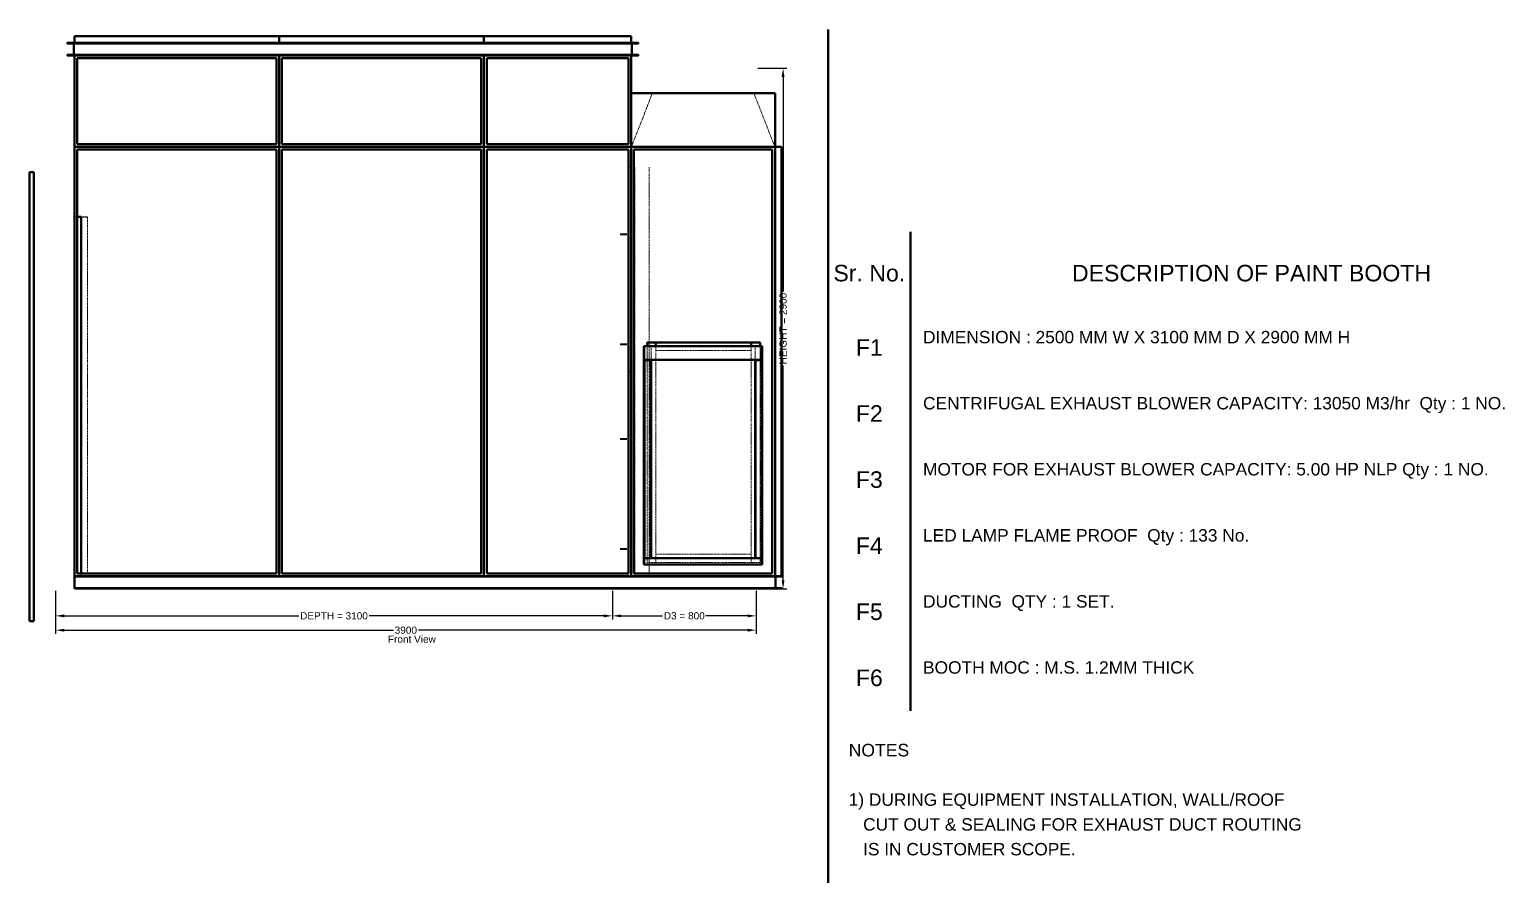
# Model space of a CAD drawing. Header units: millimetres. Extents: x 909 to 14018, y 345 to 10005.
# Drawn here: x 5318 to 13529, y 5298 to 10005 of the extents above; entities that cross this region are included whole.
import ezdxf
from ezdxf.enums import TextEntityAlignment as Align

# ---------------------------------------------------------------- set-up
doc = ezdxf.new("R2010")
doc.units = ezdxf.units.MM
doc.linetypes.add('Hidden', pattern=[15, 5, -3, 5, -2])
for name, color, linetype, lineweight in [('Default', 7, 'Continuous', 50), ('Edges', 7, 'Hidden', 15), ('HiddenEdges', 2, 'Hidden', 15), ('HiddenSilhouettes', 2, 'Hidden', 15), ('HiddenWires', 7, 'Hidden', 15), ('Silhouettes', 7, 'Continuous', 50)]:
    doc.layers.add(name, color=color, linetype=linetype, lineweight=lineweight)
doc.layers.add('Dimension', color=7, linetype='Continuous', lineweight=50, true_color=0x6495ed)
doc.styles.add('Default', font='arial.ttf')
doc.dimstyles.get("Standard").update_dxf_attribs({"dimtxt": 0.18, "dimasz": 0.18, "dimexe": 0.18, "dimexo": 0.0625, "dimgap": 0.09, "dimtad": 0, "dimtih": 1, "dimtoh": 1, "dimdec": 4, "dimzin": 0, "dimdsep": 46, "dimtxsty": 'Standard', "dimcen": 0.09, "dimadec": 0, "dimazin": 0, "dimtfac": 1, "dimtdec": 4, "dimtofl": 0, "dimtmove": 0, "dimatfit": 3, "dimfxl": 1, "dimtolj": 1, "dimtzin": 0, "dimarcsym": 0})

# ---------------------------------------------------------------- blocks, each defined once
blk = doc.blocks.new('Front')
at = {"layer": 'Edges'}
for points in [[(1255.5, 1011.6), (1372.2, 1310.4)], [(1937.8, 1310.4), (2054.5, 1011.6)]]:
    blk.add_lwpolyline(points, dxfattribs=at)
at = {"layer": 'HiddenEdges'}
blk.add_lwpolyline([(1255, 1010.4), (1255.5, 1011.6)], dxfattribs=at)
for points in [[(-1845, 1521.6, 0), (-1845, 1591.6, 0)], [(-1843.8, 1628.4, 0), (-706.2, 1628.4, 0)], [(-1843.8, 1591.6, 0), (-1843.8, 1628.4, 0)], [(-1830, 1628.4, 0), (-1830, 1629.6, 0)], [(-720, 1628.4, 0), (-720, 1629.6, 0)], [(-706.2, 1591.6, 0), (-706.2, 1628.4, 0)], [(-703.8, 1591.6, 0), (-703.8, 1628.4, 0)], [(-703.8, 1628.4, 0), (433.8, 1628.4, 0)], [(-690, 1628.4, 0), (-690, 1629.6, 0)], [(420, 1628.4, 0), (420, 1629.6, 0)], [(433.8, 1591.6, 0), (433.8, 1628.4, 0)], [(436.2, 1591.6, 0), (436.2, 1628.4, 0)], [(436.2, 1628.4, 0), (1253.8, 1628.4, 0)], [(450, 1628.4, 0), (450, 1629.6, 0)], [(1240, 1628.4, 0), (1240, 1629.6, 0)], [(1253.8, 1591.6, 0), (1253.8, 1628.4, 0)], [(1255, 1521.6, 0), (1255, 1591.6, 0)], [(-1843.8, 1012.8, 0), (-1843.8, 1520.4, 0)], [(-1843.8, 1520.4, 0), (-706.2, 1520.4, 0)], [(-706.2, 1012.8, 0), (-706.2, 1520.4, 0)], [(-703.8, 1012.8, 0), (-703.8, 1520.4, 0)], [(-703.8, 1520.4, 0), (433.8, 1520.4, 0)], [(433.8, 1012.8, 0), (433.8, 1520.4, 0)], [(436.2, 1012.8, 0), (436.2, 1520.4, 0)], [(436.2, 1520.4, 0), (1253.8, 1520.4, 0)], [(1253.8, 1012.8, 0), (1253.8, 1520.4, 0)], [(-1843.8, 1012.8, 0), (-706.2, 1012.8, 0)], [(-1843.8, -1377.2, 0), (-1843.8, 1010.4, 0)], [(-1843.8, 1010.4, 0), (-706.2, 1010.4, 0)], [(-706.2, -1377.2, 0), (-706.2, 1010.4, 0)], [(-703.8, 1012.8, 0), (433.8, 1012.8, 0)], [(-703.8, 1010.4, 0), (433.8, 1010.4, 0)], [(-703.8, -1377.2, 0), (-703.8, 1010.4, 0)], [(433.8, -1377.2, 0), (433.8, 1010.4, 0)], [(436.2, 1012.8, 0), (1253.8, 1012.8, 0)], [(436.2, -1377.2, 0), (436.2, 1010.4, 0)], [(436.2, 1010.4, 0), (1253.8, 1010.4, 0)], [(1253.8, -1377.2, 0), (1253.8, 1010.4, 0)], [(1256.2, 1010.4, 0), (2053.8, 1010.4, 0)], [(1256.2, -1377.2, 0), (1256.2, 1010.4, 0)], [(2053.8, -1377.2, 0), (2053.8, 1010.4, 0)], [(2054.5, 1011.6, 0), (2055, 1010.4, 0)], [(2056.2, -1377.2, 0), (2056.2, 1010.4, 0)], [(2056.2, 1010.4, 0), (2091.8, 1010.4, 0)], [(2055, 974.8, 0), (2056.2, 974.8, 0)], [(-2095, 845.4, 0), (-2092, 845.4, 0)], [(-2092, -1626.6, 0), (-2092, 867.4, 0)], [(-2092, 867.4, 0), (-2070, 867.4, 0)], [(1235, -239.6, 0), (1235, 900.4, 0)], [(1275, -239.6, 0), (1275, 900.4, 0)], [(-1845, 584.8, 0), (-1843.8, 584.8, 0)], [(-1843.8, 620.4, 0), (-1808.2, 620.4, 0)], [(-1808.2, 584.8, 0), (-1807, 584.8, 0)], [(-1807, -1377.2, 0), (-1807, 620.4, 0)], [(-1807, 620.4, 0), (-1771.4, 620.4, 0)], [(-1845, 527.1, 0), (-1843.8, 527.1, 0)], [(-1845, 518.7, 0), (-1843.8, 518.7, 0)], [(-1808.2, 527.1, 0), (-1807, 527.1, 0)], [(-1808.2, 518.7, 0), (-1807, 518.7, 0)], [(-1845, 377.1, 0), (-1843.8, 377.1, 0)], [(-1845, 368.7, 0), (-1843.8, 368.7, 0)], [(-1808.2, 377.1, 0), (-1807, 377.1, 0)], [(-1808.2, 368.7, 0), (-1807, 368.7, 0)], [(-1845, 227.1, 0), (-1843.8, 227.1, 0)], [(-1845, 218.7, 0), (-1843.8, 218.7, 0)], [(-1808.2, 227.1, 0), (-1807, 227.1, 0)], [(-1808.2, 218.7, 0), (-1807, 218.7, 0)], [(-1845, 77.1, 0), (-1843.8, 77.1, 0)], [(-1845, 68.7, 0), (-1843.8, 68.7, 0)], [(-1808.2, 77.1, 0), (-1807, 77.1, 0)], [(-1808.2, 68.7, 0), (-1807, 68.7, 0)], [(-1845, -72.9, 0), (-1843.8, -72.9, 0)], [(-1845, -81.3, 0), (-1843.8, -81.3, 0)], [(-1808.2, -72.9, 0), (-1807, -72.9, 0)], [(-1808.2, -81.3, 0), (-1807, -81.3, 0)], [(1327, -99.6, 0), (1983, -99.6, 0)], [(-1845, -222.9, 0), (-1843.8, -222.9, 0)], [(-1845, -231.3, 0), (-1843.8, -231.3, 0)], [(-1808.2, -222.9, 0), (-1807, -222.9, 0)], [(-1808.2, -231.3, 0), (-1807, -231.3, 0)], [(1235, -1379.6, 0), (1235, -239.6, 0)], [(1273.8, -1379.6, 0), (1273.8, -239.6, 0)], [(1275, -1379.6, 0), (1275, -239.6, 0)], [(-1845, -372.9, 0), (-1843.8, -372.9, 0)], [(-1845, -373.6, 0), (-1843.8, -373.6, 0)], [(-1845, -380.6, 0), (-1843.8, -380.6, 0)], [(-1845, -381.3, 0), (-1843.8, -381.3, 0)], [(-1808.2, -372.9, 0), (-1807, -372.9, 0)], [(-1808.2, -373.6, 0), (-1807, -373.6, 0)], [(-1808.2, -380.6, 0), (-1807, -380.6, 0)], [(-1808.2, -381.3, 0), (-1807, -381.3, 0)], [(-1845, -522.9, 0), (-1843.8, -522.9, 0)], [(-1845, -523.6, 0), (-1843.8, -523.6, 0)], [(-1845, -530.6, 0), (-1843.8, -530.6, 0)], [(-1845, -531.3, 0), (-1843.8, -531.3, 0)], [(-1808.2, -522.9, 0), (-1807, -522.9, 0)], [(-1808.2, -523.6, 0), (-1807, -523.6, 0)], [(-1808.2, -530.6, 0), (-1807, -530.6, 0)], [(-1808.2, -531.3, 0), (-1807, -531.3, 0)], [(-1845, -672.9, 0), (-1843.8, -672.9, 0)], [(-1845, -673.6, 0), (-1843.8, -673.6, 0)], [(-1845, -680.6, 0), (-1843.8, -680.6, 0)], [(-1845, -681.3, 0), (-1843.8, -681.3, 0)], [(-1808.2, -672.9, 0), (-1807, -672.9, 0)], [(-1808.2, -673.6, 0), (-1807, -673.6, 0)], [(-1808.2, -680.6, 0), (-1807, -680.6, 0)], [(-1808.2, -681.3, 0), (-1807, -681.3, 0)], [(-1845, -822.9, 0), (-1843.8, -822.9, 0)], [(-1845, -823.6, 0), (-1843.8, -823.6, 0)], [(-1845, -830.6, 0), (-1843.8, -830.6, 0)], [(-1845, -831.3, 0), (-1843.8, -831.3, 0)], [(-1808.2, -822.9, 0), (-1807, -822.9, 0)], [(-1808.2, -823.6, 0), (-1807, -823.6, 0)], [(-1808.2, -830.6, 0), (-1807, -830.6, 0)], [(-1808.2, -831.3, 0), (-1807, -831.3, 0)], [(-1845, -972.9, 0), (-1843.8, -972.9, 0)], [(-1845, -973.6, 0), (-1843.8, -973.6, 0)], [(-1845, -981.3, 0), (-1843.8, -981.3, 0)], [(-1808.2, -972.9, 0), (-1807, -972.9, 0)], [(-1808.2, -973.6, 0), (-1807, -973.6, 0)], [(-1808.2, -981.3, 0), (-1807, -981.3, 0)], [(-1845, -1122.9, 0), (-1843.8, -1122.9, 0)], [(-1845, -1123.6, 0), (-1843.8, -1123.6, 0)], [(-1845, -1130.6, 0), (-1843.8, -1130.6, 0)], [(-1808.2, -1122.9, 0), (-1807, -1122.9, 0)], [(-1808.2, -1123.6, 0), (-1807, -1123.6, 0)], [(-1808.2, -1130.6, 0), (-1807, -1130.6, 0)], [(-1845, -1273.6, 0), (-1843.8, -1273.6, 0)], [(-1845, -1280.6, 0), (-1843.8, -1280.6, 0)], [(-1808.2, -1273.6, 0), (-1807, -1273.6, 0)], [(-1808.2, -1280.6, 0), (-1807, -1280.6, 0)], [(1327, -1312.8, 0), (1983, -1312.8, 0)], [(-1845, -1322.9, 0), (-1843.8, -1322.9, 0)], [(-1845, -1323.6, 0), (-1843.8, -1323.6, 0)], [(-1845, -1330.6, 0), (-1843.8, -1330.6, 0)], [(-1845, -1331.3, 0), (-1843.8, -1331.3, 0)], [(-1845, -1341.6, 0), (-1843.8, -1341.6, 0)], [(-1845, -1448.4, 0), (-1845, -1378.4, 0)], [(-1843.8, -1377.2, 0), (-706.2, -1377.2, 0)], [(-1808.2, -1322.9, 0), (-1807, -1322.9, 0)], [(-1808.2, -1323.6, 0), (-1807, -1323.6, 0)], [(-1808.2, -1330.6, 0), (-1807, -1330.6, 0)], [(-1808.2, -1331.3, 0), (-1807, -1331.3, 0)], [(-1808.2, -1341.6, 0), (-1807, -1341.6, 0)], [(-703.8, -1377.2, 0), (433.8, -1377.2, 0)], [(436.2, -1377.2, 0), (1253.8, -1377.2, 0)], [(1256.2, -1377.2, 0), (2053.8, -1377.2, 0)], [(2055, -1341.6, 0), (2056.2, -1341.6, 0)], [(2055, -1448.4, 0), (2055, -1378.4, 0)], [(2056.2, -1377.2, 0), (2091.8, -1377.2, 0)], [(-2095, -1604.6, 0), (-2092, -1604.6, 0)], [(-2092, -1626.6, 0), (-2070, -1626.6, 0)]]:
    blk.add_polyline3d(points, dxfattribs=at)
at = {"layer": 'HiddenSilhouettes'}
for points in [[(-1848, 1588.6, 0)], [(1258, 1588.6, 0)], [(1981.4, -175.6, 0)], [(1981.4, -1278, 0)], [(2058, -1381.4, 0)]]:
    blk.add_polyline3d(points, close=True, dxfattribs=at)
for points in [[(-1845, 1521.6, 0), (-1845, 1521.6, 0)], [(-1845, 1010.4, 0), (-1845, 1520.4, 0)], [(-1845, 1520.4, 0), (-705, 1520.4, 0)], [(-705, 1521.6, 0), (-705, 1521.6, 0)], [(-705, 1520.4, 0), (435, 1520.4, 0)], [(435, 1521.6, 0), (435, 1521.6, 0)], [(435, 1520.4, 0), (1255, 1520.4, 0)], [(1255, 1521.6, 0), (1255, 1521.6, 0)], [(-705, 1011.6, 0), (-705, 1222.2, 0)], [(-1845, 1010.4, 0), (-705, 1010.4, 0)], [(-705, 1010.4, 0), (435, 1010.4, 0)], [(435, 1010.4, 0), (435, 1011.6, 0)], [(435, 1010.4, 0), (1255, 1010.4, 0)], [(1255, 1010.4, 0), (1255, 1011.6, 0)], [(1255, 1010.4, 0), (2055, 1010.4, 0)], [(2055, 1010.4, 0), (2055, 1011.6, 0)], [(1235, 900.4, 0), (1255, 900.4, 0)], [(1236.2, -239.6, 0), (1236.2, 900.4, 0)], [(1255, 900.4, 0), (1275, 900.4, 0)], [(1273.8, -239.6, 0), (1273.8, 900.4, 0)], [(-1845, 621.6, 0), (-1830, 621.6, 0)], [(-1808.2, 621.6, 0), (-1771.4, 621.6, 0)], [(-1771.4, -1378.4, 0), (-1771.4, 621.6, 0)], [(-1845, 527.4, 0), (-1843.8, 527.4, 0)], [(-1845, 518.4, 0), (-1843.8, 518.4, 0)], [(-1808.2, 527.4, 0), (-1807, 527.4, 0)], [(-1808.2, 518.4, 0), (-1807, 518.4, 0)], [(1195, 522.4, 0), (1195, 527.4, 0)], [(1195, 527.4, 0), (1235, 527.4, 0)], [(1195, 522.4, 0), (1235, 522.4, 0)], [(1235, 522.4, 0), (1235, 527.4, 0)], [(-1845, 377.4, 0), (-1843.8, 377.4, 0)], [(-1845, 368.4, 0), (-1843.8, 368.4, 0)], [(-1808.2, 377.4, 0), (-1807, 377.4, 0)], [(-1808.2, 368.4, 0), (-1807, 368.4, 0)], [(-1845, 227.4, 0), (-1843.8, 227.4, 0)], [(-1845, 218.4, 0), (-1843.8, 218.4, 0)], [(-1808.2, 227.4, 0), (-1807, 227.4, 0)], [(-1808.2, 218.4, 0), (-1807, 218.4, 0)], [(-1845, 77.4, 0), (-1843.8, 77.4, 0)], [(-1845, 68.4, 0), (-1843.8, 68.4, 0)], [(-1808.2, 77.4, 0), (-1807, 77.4, 0)], [(-1808.2, 68.4, 0), (-1807, 68.4, 0)], [(-1845, -72.6, 0), (-1843.8, -72.6, 0)], [(-1845, -81.6, 0), (-1843.8, -81.6, 0)], [(-1808.2, -72.6, 0), (-1807, -72.6, 0)], [(-1808.2, -81.6, 0), (-1807, -81.6, 0)], [(1195, -89.6, 0), (1195, -84.6, 0)], [(1195, -84.6, 0), (1235, -84.6, 0)], [(1195, -89.6, 0), (1235, -89.6, 0)], [(1210, -89.6, 0), (1210, -84.6, 0)], [(1220, -89.6, 0), (1220, -84.6, 0)], [(1235, -89.6, 0), (1235, -84.6, 0)], [(1342.5, -174, 0), (1342.5, -98, 0)], [(1365, -174, 0), (1365, -99.6, 0)], [(1392.5, -1302.1, 0), (1392.5, -98, 0)], [(1392.5, -122.1, 0), (1922.5, -122.1, 0)], [(1922.5, -1302.1, 0), (1922.5, -98, 0)], [(1945, -174, 0), (1945, -99.6, 0)], [(1972.5, -174, 0), (1972.5, -98, 0)], [(-1845, -222.6, 0), (-1843.8, -222.6, 0)], [(-1845, -231.6, 0), (-1843.8, -231.6, 0)], [(-1808.2, -222.6, 0), (-1807, -222.6, 0)], [(-1808.2, -231.6, 0), (-1807, -231.6, 0)], [(1235, -239.6, 0), (1255, -239.6, 0)], [(1236.2, -1379.6, 0), (1236.2, -239.6, 0)], [(1255, -239.6, 0), (1275, -239.6, 0)], [(1342.5, -1278, 0), (1342.5, -175.6, 0)], [(1972.5, -1278, 0), (1972.5, -175.6, 0)], [(-1845, -372.6, 0), (-1843.8, -372.6, 0)], [(-1845, -381.6, 0), (-1843.8, -381.6, 0)], [(-1808.2, -372.6, 0), (-1807, -372.6, 0)], [(-1808.2, -381.6, 0), (-1807, -381.6, 0)], [(-1845, -522.6, 0), (-1843.8, -522.6, 0)], [(-1845, -531.6, 0), (-1843.8, -531.6, 0)], [(-1808.2, -522.6, 0), (-1807, -522.6, 0)], [(-1808.2, -531.6, 0), (-1807, -531.6, 0)], [(1195, -617.6, 0), (1195, -612.6, 0)], [(1195, -612.6, 0), (1235, -612.6, 0)], [(1195, -617.6, 0), (1235, -617.6, 0)], [(1235, -617.6, 0), (1235, -612.6, 0)], [(-1845, -672.6, 0), (-1843.8, -672.6, 0)], [(-1845, -681.6, 0), (-1843.8, -681.6, 0)], [(-1808.2, -672.6, 0), (-1807, -672.6, 0)], [(-1808.2, -681.6, 0), (-1807, -681.6, 0)], [(-705, -1379.6, 0), (-705, -814.8, 0)], [(435, -1379.6, 0), (435, -814.8, 0)], [(-1845, -822.6, 0), (-1843.8, -822.6, 0)], [(-1845, -831.6, 0), (-1843.8, -831.6, 0)], [(-1808.2, -822.6, 0), (-1807, -822.6, 0)], [(-1808.2, -831.6, 0), (-1807, -831.6, 0)], [(-1845, -972.6, 0), (-1843.8, -972.6, 0)], [(-1845, -981.6, 0), (-1843.8, -981.6, 0)], [(-1808.2, -972.6, 0), (-1807, -972.6, 0)], [(-1808.2, -981.6, 0), (-1807, -981.6, 0)], [(-1845, -1122.6, 0), (-1843.8, -1122.6, 0)], [(-1845, -1131.6, 0), (-1843.8, -1131.6, 0)], [(-1808.2, -1122.6, 0), (-1807, -1122.6, 0)], [(-1808.2, -1131.6, 0), (-1807, -1131.6, 0)], [(-1845, -1379.6, 0), (-1845, -1222.2, 0)], [(1195, -1229.6, 0), (1195, -1224.6, 0)], [(1195, -1224.6, 0), (1235, -1224.6, 0)], [(1195, -1229.6, 0), (1235, -1229.6, 0)], [(1210, -1229.6, 0), (1210, -1224.6, 0)], [(1220, -1229.6, 0), (1220, -1224.6, 0)], [(1235, -1229.6, 0), (1235, -1224.6, 0)], [(1255, -1379.6, 0), (1255, -1222.2, 0)], [(-1845, -1272.6, 0), (-1843.8, -1272.6, 0)], [(-1845, -1281.6, 0), (-1843.8, -1281.6, 0)], [(-1808.2, -1272.6, 0), (-1807, -1272.6, 0)], [(-1808.2, -1281.6, 0), (-1807, -1281.6, 0)], [(1342.5, -1302.1, 0), (1342.5, -1279.6, 0)], [(1342.5, -1302.1, 0), (1392.5, -1302.1, 0)], [(1392.5, -1257.1, 0), (1922.5, -1257.1, 0)], [(1392.5, -1302.1, 0), (1922.5, -1302.1, 0)], [(1922.5, -1302.1, 0), (1972.5, -1302.1, 0)], [(1972.5, -1302.1, 0), (1972.5, -1279.6, 0)], [(-1845, -1322.6, 0), (-1843.8, -1322.6, 0)], [(-1845, -1331.6, 0), (-1843.8, -1331.6, 0)], [(-1845, -1379.6, 0), (-705, -1379.6, 0)], [(-1808.2, -1322.6, 0), (-1807, -1322.6, 0)], [(-1808.2, -1331.6, 0), (-1807, -1331.6, 0)], [(-1808.2, -1378.4, 0), (-1808.2, -1363.4, 0)], [(-705, -1379.6, 0), (435, -1379.6, 0)], [(435, -1379.6, 0), (1255, -1379.6, 0)], [(1255, -1379.6, 0), (2055, -1379.6, 0)], [(2055, -1379.6, 0), (2055, -1378.4, 0)]]:
    blk.add_polyline3d(points, dxfattribs=at)
at = {"layer": 'HiddenWires'}
for points in [[(1355, -239.6, 0), (1355, 900.4, 0)], [(1355, -1379.6, 0), (1355, -239.6, 0)]]:
    blk.add_polyline3d(points, dxfattribs=at)
at = {"layer": 'Silhouettes'}
blk.add_lwpolyline([(-1845, 1591.6), (-1845, 1629.6)], dxfattribs=at)
for points in [[(-1885, 1588.6, 0), (-1885, 1591.6, 0)], [(-1885, 1591.6, 0), (1295, 1591.6, 0)], [(-1885, 1588.6, 0), (1295, 1588.6, 0)], [(-1848, 1524.6, 0), (-1848, 1588.6, 0)], [(-1845, 1629.6, 0), (-705, 1629.6, 0)], [(-705, 1591.6, 0), (-705, 1629.6, 0)], [(-705, 1629.6, 0), (435, 1629.6, 0)], [(435, 1629.6, 0), (1255, 1629.6, 0)], [(435, 1591.6, 0), (435, 1629.6, 0)], [(1255, 1591.6, 0), (1255, 1629.6, 0)], [(1258, 1524.6, 0), (1258, 1588.6, 0)], [(1295, 1588.6, 0), (1295, 1591.6, 0)], [(-1885, 1521.6, 0), (-1885, 1524.6, 0)], [(-1885, 1524.6, 0), (1295, 1524.6, 0)], [(-1885, 1521.6, 0), (1295, 1521.6, 0)], [(-1845, 1011.6, 0), (-1845, 1521.6, 0)], [(-1830, 1506.6, 0), (-720, 1506.6, 0)], [(-1830, 1026.6, 0), (-1830, 1506.6, 0)], [(-720, 1026.6, 0), (-720, 1506.6, 0)], [(-705, 1011.6, 0), (-705, 1521.6, 0)], [(-690, 1026.6, 0), (-690, 1506.6, 0)], [(-690, 1506.6, 0), (420, 1506.6, 0)], [(420, 1026.6, 0), (420, 1506.6, 0)], [(435, 1011.6, 0), (435, 1521.6, 0)], [(450, 1506.6, 0), (1240, 1506.6, 0)], [(450, 1026.6, 0), (450, 1506.6, 0)], [(1240, 1026.6, 0), (1240, 1506.6, 0)], [(1255, 1011.6, 0), (1255, 1521.6, 0)], [(1295, 1521.6, 0), (1295, 1524.6, 0)], [(1255, 1310.4, 0), (1372.2, 1310.4, 0)], [(1372.2, 1310.4, 0), (1937.8, 1310.4, 0)], [(1937.8, 1310.4, 0), (2055, 1310.4, 0)], [(2055, 1011.6, 0), (2055, 1310.4, 0)], [(435, 1011.6, 0), (435, 1222.2, 0)], [(1255, 1011.6, 0), (1255, 1222.2, 0)], [(-1845, -1378.4, 0), (-1845, 1011.6, 0)], [(-1845, 1011.6, 0), (-705, 1011.6, 0)], [(-1845, 1011.6, 0), (-1845, 1011.6, 0)], [(-1830, 1026.6, 0), (-720, 1026.6, 0)], [(-1830, 996.6, 0), (-720, 996.6, 0)], [(-1830, -1363.4, 0), (-1830, 996.6, 0)], [(-720, -1363.4, 0), (-720, 996.6, 0)], [(-705, -1378.4, 0), (-705, 1011.6, 0)], [(-705, 1011.6, 0), (435, 1011.6, 0)], [(-705, 1010.4, 0), (-705, 1011.6, 0)], [(-690, 1026.6, 0), (420, 1026.6, 0)], [(-690, -1363.4, 0), (-690, 996.6, 0)], [(-690, 996.6, 0), (420, 996.6, 0)], [(420, -1363.4, 0), (420, 996.6, 0)], [(435, -1378.4, 0), (435, 1011.6, 0)], [(435, 1011.6, 0), (1255, 1011.6, 0)], [(450, 1026.6, 0), (1240, 1026.6, 0)], [(450, 996.6, 0), (1240, 996.6, 0)], [(450, -1363.4, 0), (450, 996.6, 0)], [(1240, -1363.4, 0), (1240, 996.6, 0)], [(1255, -1378.4, 0), (1255, 1011.6, 0)], [(1255, 1011.6, 0), (2055, 1011.6, 0)], [(1270, -1363.4, 0), (1270, 996.6, 0)], [(1270, 996.6, 0), (2040, 996.6, 0)], [(2040, -1363.4, 0), (2040, 996.6, 0)], [(2055, -1378.4, 0), (2055, 1011.6, 0)], [(2055, 1011.6, 0), (2091.8, 1011.6, 0)], [(2091.8, -1378.4, 0), (2091.8, 1011.6, 0)], [(-2095, -1629.6, 0), (-2095, 870.4, 0)], [(-2095, 870.4, 0), (-2070, 870.4, 0)], [(-2070, -1629.6, 0), (-2070, 870.4, 0)], [(-1830, 621.6, 0), (-1808.2, 621.6, 0)], [(-1808.2, -1363.4, 0), (-1808.2, 621.6, 0)], [(1342.5, -98, 0), (1342.5, -77.1, 0)], [(1342.5, -77.1, 0), (1392.5, -77.1, 0)], [(1392.5, -98, 0), (1392.5, -77.1, 0)], [(1392.5, -77.1, 0), (1922.5, -77.1, 0)], [(1922.5, -77.1, 0), (1972.5, -77.1, 0)], [(1922.5, -98, 0), (1922.5, -77.1, 0)], [(1972.5, -98, 0), (1972.5, -77.1, 0)], [(1325.4, -1314.4, 0), (1325.4, -98, 0)], [(1325.4, -98, 0), (1327, -98, 0)], [(1327, -98, 0), (1983, -98, 0)], [(1327, -1314.4, 0), (1327, -98, 0)], [(1981.4, -1314.4, 0), (1981.4, -98, 0)], [(1983, -1314.4, 0), (1983, -98, 0)], [(1327, -174, 0), (1983, -174, 0)], [(1328.6, -1278, 0), (1328.6, -175.6, 0)], [(1328.6, -175.6, 0), (1363.4, -175.6, 0)], [(1342.5, -175.6, 0), (1342.5, -174, 0)], [(1363.4, -1278, 0), (1363.4, -175.6, 0)], [(1365, -1279.6, 0), (1365, -174, 0)], [(1945, -1279.6, 0), (1945, -174, 0)], [(1946.6, -1278, 0), (1946.6, -175.6, 0)], [(1946.6, -175.6, 0), (1981.4, -175.6, 0)], [(1972.5, -175.6, 0), (1972.5, -174, 0)], [(2055, -1378.4, 0), (2055, -1222.2, 0)], [(1327, -1279.6, 0), (1983, -1279.6, 0)], [(1328.6, -1278, 0), (1363.4, -1278, 0)], [(1342.5, -1279.6, 0), (1342.5, -1278, 0)], [(1946.6, -1278, 0), (1981.4, -1278, 0)], [(1972.5, -1279.6, 0), (1972.5, -1278, 0)], [(-1845, -1381.4, 0), (-1845, -1378.4, 0)], [(-1845, -1378.4, 0), (2095, -1378.4, 0)], [(-1845, -1381.4, 0), (2095, -1381.4, 0)], [(-1845, -1445.4, 0), (-1845, -1381.4, 0)], [(-1830, -1363.4, 0), (-720, -1363.4, 0)], [(-690, -1363.4, 0), (420, -1363.4, 0)], [(450, -1363.4, 0), (1240, -1363.4, 0)], [(1270, -1363.4, 0), (2040, -1363.4, 0)], [(1325.4, -1314.4, 0), (1327, -1314.4, 0)], [(1327, -1314.4, 0), (1983, -1314.4, 0)], [(2058, -1445.4, 0), (2058, -1381.4, 0)], [(2095, -1381.4, 0), (2095, -1378.4, 0)], [(-1845, -1445.4, 0), (2095, -1445.4, 0)], [(-1845, -1448.4, 0), (-1845, -1445.4, 0)], [(-1845, -1448.4, 0), (2095, -1448.4, 0)], [(2095, -1448.4, 0), (2095, -1445.4, 0)], [(-2095, -1629.6, 0), (-2070, -1629.6, 0)]]:
    blk.add_polyline3d(points, dxfattribs=at)
for points in [[(435, 1520.4, 0)], [(1255, 1520.4, 0)], [(-705, 1010.4, 0)], [(435, 1010.4, 0)], [(2055, 1010.4, 0)]]:
    blk.add_polyline3d(points, close=True, dxfattribs=at)
blk = doc.blocks.new('*D9')
at = {"layer": 'Defpoints', "color": 0}
for p in [(5463.5, 6889), (8563.5, 6889), (8563.5, 6739)]:
    blk.add_point(p, dxfattribs=at)
at = {"layer": 'Dimension', "color": 0, "lineweight": -2}
for p, q in [((5463.5, 6879), (5463.5, 6719)), ((8563.5, 6879), (8563.5, 6719)), ((5511.5, 6739), (6818.3, 6739)), ((8515.5, 6739), (7208.7, 6739))]:
    blk.add_line(p, q, dxfattribs=at)
at = {"layer": 'Dimension', "color": 0}
for points in [[(5511.5, 6747), (5511.5, 6731), (5463.5, 6739)], [(8515.5, 6731), (8515.5, 6747), (8563.5, 6739)]]:
    blk.add_solid(points, dxfattribs=at)
at = {"layer": 'Dimension', "color": 0, "insert": (7013.5, 6739), "char_height": 40, "attachment_point": 5, "style": 'Default'}
blk.add_mtext('\\A1;DEPTH = 3100', dxfattribs=at)
blk = doc.blocks.new('*D10')
at = {"layer": 'Defpoints', "color": 0}
for p in [(8563.5, 6889), (9363.5, 6889), (9363.5, 6739)]:
    blk.add_point(p, dxfattribs=at)
at = {"layer": 'Dimension', "color": 0, "lineweight": -2}
for p, q in [((8563.5, 6879), (8563.5, 6719)), ((9363.5, 6879), (9363.5, 6719)), ((8611.5, 6739), (8842.8, 6739)), ((9315.5, 6739), (9084.2, 6739))]:
    blk.add_line(p, q, dxfattribs=at)
at = {"layer": 'Dimension', "color": 0}
for points in [[(8611.5, 6747), (8611.5, 6731), (8563.5, 6739)], [(9315.5, 6731), (9315.5, 6747), (9363.5, 6739)]]:
    blk.add_solid(points, dxfattribs=at)
at = {"layer": 'Dimension', "color": 0, "insert": (8963.5, 6739), "char_height": 40, "attachment_point": 5, "style": 'Default'}
blk.add_mtext('\\A1;D3 = 800', dxfattribs=at)
blk = doc.blocks.new('*D11')
at = {"layer": 'Defpoints', "color": 0}
for p in [(5463.5, 6889), (9363.5, 6889), (9363.5, 6659)]:
    blk.add_point(p, dxfattribs=at)
at = {"layer": 'Dimension', "color": 0, "lineweight": -2}
for p, q in [((5463.5, 6879), (5463.5, 6639)), ((9363.5, 6879), (9363.5, 6639)), ((5511.5, 6659), (7343.9, 6659)), ((9315.5, 6659), (7483.1, 6659))]:
    blk.add_line(p, q, dxfattribs=at)
at = {"layer": 'Dimension', "color": 0}
for points in [[(5511.5, 6667), (5511.5, 6651), (5463.5, 6659)], [(9315.5, 6651), (9315.5, 6667), (9363.5, 6659)]]:
    blk.add_solid(points, dxfattribs=at)
at = {"layer": 'Dimension', "color": 0, "insert": (7413.5, 6659), "char_height": 40, "attachment_point": 5, "style": 'Default'}
blk.add_mtext('\\A1;3900', dxfattribs=at)
blk = doc.blocks.new('*D12')
at = {"layer": 'Defpoints', "color": 0}
for p in [(9363.5, 9789), (9513.5, 9789), (9363.5, 6889)]:
    blk.add_point(p, dxfattribs=at)
at = {"layer": 'Dimension', "color": 0, "lineweight": -2}
for p, q in [((9373.5, 9789), (9533.5, 9789)), ((9513.5, 9741), (9513.5, 8545)), ((9513.5, 6937), (9513.5, 8133)), ((9373.5, 6889), (9533.5, 6889))]:
    blk.add_line(p, q, dxfattribs=at)
at = {"layer": 'Dimension', "color": 0}
for points in [[(9521.5, 9741), (9505.5, 9741), (9513.5, 9789)], [(9505.5, 6937), (9521.5, 6937), (9513.5, 6889)]]:
    blk.add_solid(points, dxfattribs=at)
at = {"layer": 'Dimension', "color": 0, "insert": (9513.5, 8339), "char_height": 40, "attachment_point": 5, "rotation": 90, "style": 'Default'}
blk.add_mtext('\\A1;HEIGHT = 2900', dxfattribs=at)

msp = doc.modelspace()

# ---------------------------------------------------------------- linework, layer by layer
at = {"layer": 'Default'}
for p, q in [((9763.5, 10005), (9763.5, 1840)), ((10223.5, 8878), (10223.5, 8418)), ((10223.5, 8878), (10223.5, 6210))]:
    msp.add_line(p, q, dxfattribs=at)

# ---------------------------------------------------------------- block references
msp.add_blockref('Front', (7413.5, 8339), dxfattribs=at)

# ---------------------------------------------------------------- texts
at = {"layer": 'Default', "style": 'Default'}
for s, p in [('Sr. No.', (9993.5, 8648)), ('DESCRIPTION OF PAINT BOOTH', (12121, 8648)), ('F1', (9993.5, 8234)), ('F2', (9993.5, 7866)), ('F3', (9993.5, 7498)), ('F4', (9993.5, 7130)), ('F5', (9993.5, 6762)), ('F6', (9993.5, 6394))]:
    msp.add_text(s, height=92, dxfattribs=at).set_placement(p, align=Align.MIDDLE_CENTER)
for s, height, p in [('DIMENSION : 2500 MM W X 3100 MM D X 2900 MM H', 69, (10292.5, 8326)), ('CENTRIFUGAL EXHAUST BLOWER CAPACITY: 13050 M3/hr  Qty : 1 NO.', 69, (10292.5, 7958)), ('MOTOR FOR EXHAUST BLOWER CAPACITY: 5.00 HP NLP Qty : 1 NO.', 69, (10292.5, 7590)), ('LED LAMP FLAME PROOF  Qty : 133 No.', 69, (10292.5, 7222)), ('DUCTING  QTY : 1 SET.', 69, (10292.5, 6854)), ('BOOTH MOC : M.S. 1.2MM THICK', 69, (10292.5, 6486)), ('NOTES', 70, (9878.5, 6026)), ('1) DURING EQUIPMENT INSTALLATION, WALL/ROOF', 69, (9878.5, 5750)), ('   CUT OUT & SEALING FOR EXHAUST DUCT ROUTING', 69, (9878.5, 5612)), ('   IS IN CUSTOMER SCOPE.', 69, (9878.5, 5474))]:
    msp.add_text(s, height=height, dxfattribs=at).set_placement(p, align=Align.TOP_LEFT)
at = {"layer": 'Dimension', "style": 'Default'}
msp.add_text('Front View', height=40, dxfattribs=at).set_placement((7313.5, 6589))

# ---------------------------------------------------------------- dimensions: what is measured, and where the dimension line sits
at = {"layer": 'Dimension'}
dim = msp.add_linear_dim(base=(9513.5, 9789), p1=(9363.5, 6889), p2=(9363.5, 9789), angle=90, text='HEIGHT = <>', dimstyle='Standard', override={"dimscale": 1, "dimtxt": 40, "dimasz": 48, "dimexe": 20, "dimexo": 10, "dimgap": 10, "dimtad": 0, "dimjust": 0, "dimtih": 0, "dimtoh": 0, "dimdec": 3, "dimlfac": 1, "dimzin": 8, "dimlunit": 2, "dimpost": '', "dimtxsty": 'Default', "dimsah": 0, "dimse1": 0, "dimse2": 0, "dimclrt": 0, "dimtol": 0, "dimlim": 0, "dimtp": 0, "dimtm": 0, "dimtfac": 1, "dimtdec": 3, "dimtix": 0, "dimtzin": 8}, dxfattribs=at)
dim.commit()
dim.dimension.update_dxf_attribs({"geometry": '*D12', "text_midpoint": (9513.5, 8339), "dimtype": 160})
for base, p1, p2, text, picture, middle in [((8563.5, 6739), (5463.5, 6889), (8563.5, 6889), 'DEPTH = <>', '*D9', (7013.5, 6739)), ((9363.5, 6739), (8563.5, 6889), (9363.5, 6889), 'D3 = <>', '*D10', (8963.5, 6739))]:
    dim = msp.add_linear_dim(base=base, p1=p1, p2=p2, text=text, dimstyle='Standard', override={"dimscale": 1, "dimtxt": 40, "dimasz": 48, "dimexe": 20, "dimexo": 10, "dimgap": 10, "dimtad": 0, "dimjust": 0, "dimtih": 0, "dimtoh": 0, "dimdec": 3, "dimlfac": 1, "dimzin": 8, "dimlunit": 2, "dimpost": '', "dimtxsty": 'Default', "dimsah": 0, "dimse1": 0, "dimse2": 0, "dimclrt": 0, "dimtol": 0, "dimlim": 0, "dimtp": 0, "dimtm": 0, "dimtfac": 1, "dimtdec": 3, "dimtix": 0, "dimtzin": 8}, dxfattribs=at)
    dim.commit()
    dim.dimension.update_dxf_attribs({"geometry": picture, "text_midpoint": middle, "dimtype": 160})
dim = msp.add_linear_dim(base=(9363.5, 6659), p1=(5463.5, 6889), p2=(9363.5, 6889), dimstyle='Standard', override={"dimscale": 1, "dimtxt": 40, "dimasz": 48, "dimexe": 20, "dimexo": 10, "dimgap": 10, "dimtad": 0, "dimjust": 0, "dimtih": 0, "dimtoh": 0, "dimdec": 3, "dimlfac": 1, "dimzin": 8, "dimlunit": 2, "dimpost": '', "dimtxsty": 'Default', "dimsah": 0, "dimse1": 0, "dimse2": 0, "dimclrt": 0, "dimtol": 0, "dimlim": 0, "dimtp": 0, "dimtm": 0, "dimtfac": 1, "dimtdec": 3, "dimtix": 0, "dimtzin": 8}, dxfattribs=at)
dim.commit()
dim.dimension.update_dxf_attribs({"geometry": '*D11', "text_midpoint": (7413.5, 6659), "dimtype": 160})

doc.saveas('drawing.dxf')
